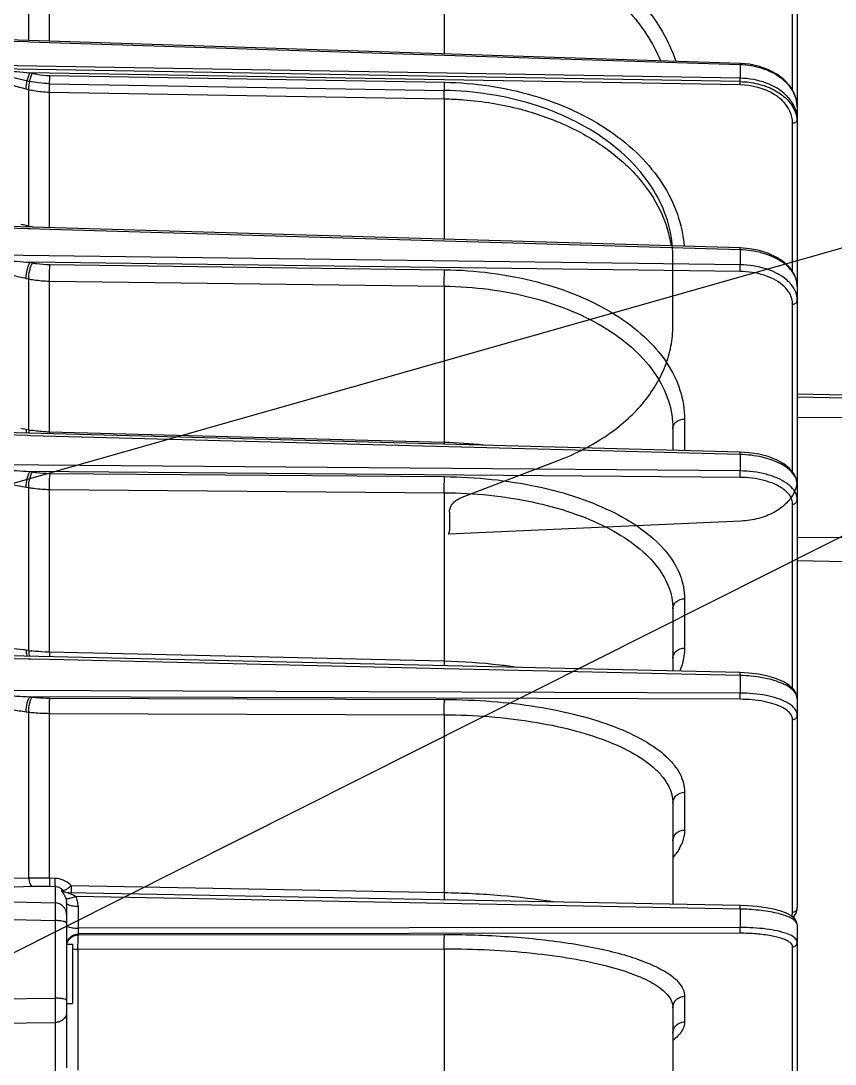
# Model space of a CAD drawing. Header units: millimetres. Extents: x -6 to 705, y -10 to 538.
# Drawn here: x 591.68 to 605.43, y 426.38 to 444 of the extents above; entities that cross this region are included whole.
import ezdxf

# ---------------------------------------------------------------- set-up
doc = ezdxf.new("R2010")
doc.units = ezdxf.units.MM
doc.layers.add('02___PRT_ALL_AXES', color=7, linetype='Continuous')
doc.layers.add('\\M+5B1EA\\M+5D7A2\\M+5B2E3', color=7, linetype='Continuous', lineweight=25)
doc.layers.add('\\M+5D7DC\\M+5C4DA\\M+5BFF2\\M+5CFDF', color=7, linetype='Continuous', lineweight=50)

msp = doc.modelspace()

# ---------------------------------------------------------------- linework, layer by layer
at = {"color": 0, "linetype": 'Continuous', "lineweight": -3}
for p, q in [((591.808, 443.666), (591.808, 445.661)), ((592.161, 443.655), (592.161, 445.61)), ((598.826, 445.469), (598.826, 443.441)), ((604.788, 445.199), (604.788, 442.547)), ((604.709, 442.825), (604.709, 444.963)), ((603.823, 443.281), (591.196, 443.686)), ((591.784, 443.644), (591.196, 443.663)), ((591.827, 443.643), (591.784, 443.644)), ((592.164, 443.632), (591.827, 443.643)), ((598.83, 443.418), (592.164, 443.632)), ((603.823, 443.258), (598.83, 443.418)), ((603.823, 442.974), (590.912, 443.197)), ((590.912, 443.197), (591.808, 442.983)), ((603.823, 443.031), (590.942, 443.253)), ((603.983, 443.267), (603.823, 443.281)), ((603.823, 443.258), (603.823, 443.281)), ((603.823, 443.258), (603.823, 443.031)), ((591.829, 443.125), (591.872, 443.115)), ((603.821, 442.918), (591.829, 443.125)), ((592.166, 443.078), (598.831, 442.964)), ((591.766, 442.852), (591.808, 442.842)), ((591.808, 440.534), (591.808, 442.842)), ((592.161, 442.939), (598.826, 442.824)), ((592.161, 440.509), (592.161, 442.798)), ((592.161, 442.798), (598.826, 442.683)), ((598.826, 442.683), (598.826, 440.313)), ((604.788, 442.547), (604.788, 439.519)), ((604.709, 439.766), (604.709, 442.275)), ((603.823, 440.165), (591.284, 440.535)), ((591.789, 440.49), (591.284, 440.505)), ((591.808, 440.534), (591.766, 440.544)), ((591.766, 440.544), (591.766, 440.52)), ((591.832, 440.488), (591.789, 440.49)), ((592.164, 440.479), (591.832, 440.488)), ((598.829, 440.282), (592.164, 440.479)), ((603.823, 440.134), (598.829, 440.282)), ((603.823, 439.879), (590.942, 440.045)), ((602.687, 438.848), (602.687, 440.026)), ((603.983, 440.152), (603.823, 440.165)), ((603.823, 440.134), (603.823, 439.879)), ((591.829, 439.922), (591.872, 439.914)), ((603.821, 439.768), (591.829, 439.922)), ((592.166, 439.883), (598.831, 439.797)), ((591.766, 439.651), (591.808, 439.643)), ((591.808, 437.091), (591.808, 439.643)), ((592.161, 437.055), (592.161, 439.605)), ((592.161, 439.605), (598.826, 439.519)), ((598.826, 439.519), (598.826, 436.879)), ((604.788, 439.519), (604.788, 439.519)), ((604.788, 439.519), (604.788, 436.168)), ((604.709, 436.379), (604.709, 439.215)), ((604.788, 437.698), (605.597, 437.684)), ((605.597, 437.628), (604.788, 437.642)), ((602.885, 437.276), (602.885, 436.74)), ((605.597, 437.298), (604.788, 437.301)), ((598.825, 436.848), (591.381, 437.045)), ((591.808, 437.091), (591.766, 437.098)), ((598.826, 436.879), (592.161, 437.055)), ((602.687, 437.117), (602.687, 436.746)), ((591.795, 436.995), (591.38, 437.006)), ((591.838, 436.994), (591.795, 436.995)), ((603.823, 436.676), (591.838, 436.994)), ((603.823, 436.715), (598.825, 436.848)), ((603.823, 436.676), (603.823, 436.398)), ((603.823, 436.398), (590.942, 436.505)), ((599.126, 435.953), (600.777, 436.586)), ((591.829, 436.389), (591.872, 436.382)), ((603.821, 436.289), (591.829, 436.389)), ((592.166, 436.357), (598.831, 436.302)), ((604.788, 436.168), (604.788, 432.551)), ((591.766, 436.124), (591.808, 436.117)), ((591.808, 433.364), (591.808, 436.117)), ((592.161, 433.336), (592.161, 436.087)), ((592.161, 436.087), (598.826, 436.031)), ((598.826, 436.031), (598.826, 433.183)), ((604.709, 432.725), (604.709, 435.837)), ((598.914, 435.702), (598.914, 435.391)), ((603.841, 435.552), (598.896, 435.331)), ((605.597, 435.27), (604.788, 435.272)), ((605.597, 434.864), (604.788, 434.878)), ((602.885, 434.24), (602.885, 433.407)), ((602.687, 434.067), (602.687, 433.017)), ((591.808, 433.364), (591.766, 433.37)), ((598.826, 433.183), (592.161, 433.336)), ((592.161, 433.336), (592.161, 433.259)), ((591.802, 433.219), (591.484, 433.226)), ((603.822, 432.991), (591.485, 433.275)), ((591.845, 433.218), (591.802, 433.219)), ((592.163, 433.211), (591.845, 433.218)), ((598.829, 433.057), (592.163, 433.211)), ((598.826, 433.183), (598.826, 433.106)), ((603.823, 432.942), (598.829, 433.057)), ((603.823, 432.942), (603.823, 432.646)), ((603.823, 432.646), (590.942, 432.692)), ((591.829, 432.585), (591.872, 432.58)), ((603.821, 432.541), (591.829, 432.585)), ((592.166, 432.562), (598.831, 432.538)), ((604.788, 432.551), (604.788, 429.02)), ((591.766, 432.331), (591.808, 432.326)), ((591.808, 429.522), (591.808, 432.326)), ((592.161, 429.519), (592.161, 432.304)), ((592.161, 432.304), (598.826, 432.279)), ((598.826, 432.279), (598.826, 429.272)), ((604.709, 428.946), (604.709, 432.198)), ((602.885, 430.971), (602.885, 430.333)), ((602.687, 430.786), (602.687, 429.078)), ((591.808, 429.522), (590.73, 429.49)), ((592.252, 429.517), (592.161, 429.519)), ((591.869, 429.377), (590.79, 429.344)), ((592.254, 429.376), (592.162, 429.378)), ((592.254, 429.376), (592.254, 429.102)), ((592.42, 429.316), (592.403, 429.31)), ((592.411, 429.289), (592.412, 429.288)), ((603.822, 429.056), (592.479, 429.273)), ((598.826, 429.272), (592.528, 429.392)), ((589.549, 429.165), (592.254, 429.102)), ((592.449, 429.098), (592.449, 426.314)), ((592.527, 429.187), (592.567, 429.198)), ((592.533, 429.249), (592.569, 429.234)), ((598.829, 429.093), (592.609, 429.212)), ((603.823, 428.997), (598.829, 429.093)), ((592.642, 429.045), (592.642, 428.674)), ((603.956, 429.051), (603.822, 429.056)), ((603.823, 428.997), (603.823, 428.687)), ((604.774, 428.942), (604.788, 429.02)), ((589.549, 428.867), (592.254, 428.803)), ((592.254, 428.803), (592.254, 427.493)), ((603.823, 428.687), (592.642, 428.674)), ((603.821, 428.589), (592.646, 428.577)), ((592.646, 428.577), (592.646, 428.562)), ((592.646, 428.562), (598.831, 428.569)), ((604.788, 428.729), (604.788, 426.238)), ((592.642, 428.321), (598.826, 428.327)), ((592.642, 426.279), (592.642, 428.321)), ((598.826, 428.327), (598.826, 425.042)), ((604.709, 426.161), (604.709, 428.36)), ((602.885, 427.524), (602.885, 427.092)), ((589.549, 427.461), (592.254, 427.493)), ((602.687, 427.33), (602.687, 424.984)), ((589.549, 427.05), (592.254, 427.082)), ((592.254, 427.082), (592.254, 426.055)), ((602.687, 426.899), (602.687, 426.902))]:
    msp.add_line(p, q, dxfattribs=at)
for points in [[(604.788, 442.547), (604.774, 442.668), (604.731, 442.79), (604.66, 442.905), (604.563, 443.01), (604.442, 443.101), (604.302, 443.175), (604.148, 443.231), (603.983, 443.267)], [(604.788, 439.519), (604.774, 439.627), (604.732, 439.734), (604.661, 439.835), (604.564, 439.927), (604.444, 440.006), (604.304, 440.072), (604.149, 440.121), (603.983, 440.152)], [(604.788, 436.168), (604.774, 436.262), (604.731, 436.353), (604.659, 436.44), (604.56, 436.518), (604.437, 436.585), (604.295, 436.64), (604.138, 436.68), (603.972, 436.706), (603.823, 436.715)], [(604.788, 432.551), (604.774, 432.63), (604.73, 432.705), (604.658, 432.774), (604.56, 432.836), (604.436, 432.889), (604.292, 432.932), (604.133, 432.964), (603.967, 432.984), (603.822, 432.991)], [(592.479, 429.273), (592.465, 429.274), (592.442, 429.278), (592.424, 429.283), (592.414, 429.287), (592.411, 429.289)], [(604.788, 428.733), (604.782, 428.77), (604.747, 428.833), (604.686, 428.885), (604.606, 428.927), (604.508, 428.963), (604.39, 428.994), (604.256, 429.02), (604.109, 429.039), (603.956, 429.051)], [(604.72, 428.856), (604.731, 428.867), (604.774, 428.942)]]:
    msp.add_lwpolyline(points, dxfattribs=at)
for centre, radius, start, end in [((598.823, 437.591), 5.084, 74.8874, 75.3414), ((590.937, 436.783), 3.851, 78.2695, 78.9372), ((590.923, 436.716), 3.919, 77.5869, 78.2695), ((592.191, 442.279), 1.787, 257.6186, 258.805), ((592.129, 440.533), 0.321, 179.6625, 182.4484), ((592.2, 442.323), 1.83, 258.8065, 260.4963), ((600.602, 439.871), 2.086, 9.0493, 17.5344), ((591.145, 433.71), 3.445, 80.3866, 81.1279), ((591.135, 433.653), 3.503, 79.6282, 80.3866), ((592.191, 439.192), 2.136, 259.6649, 260.8723), ((596.385, 437.006), 4.225, 179.3355, 179.7585), ((598.617, 428.997), 7.885, 83.6442, 88.4789), ((603.054, 436.83), 4.227, 179.3314, 179.7624), ((591.339, 430.434), 2.967, 82.6297, 87.0494), ((591.311, 430.189), 3.214, 81.8723, 82.6938), ((592.194, 436.084), 2.747, 261.9129, 263.0043), ((602.145, 430.393), 0.75, 330.3825, 336.1473), ((591.904, 416.67), 12.852, 88.8554, 90.4273), ((592.034, 423.604), 5.775, 88.7296, 91.6448), ((592.25, 429.197), 0.178, 76.1737, 88.9361), ((592.298, 429.011), 0.313, 74.3923, 75.0058), ((592.487, 429.423), 0.155, 225.4302, 240.5169), ((592.306, 429.041), 0.282, 72.4175, 74.4196), ((592.515, 429.417), 0.163, 221.1175, 231.1109), ((592.23, 429.115), 0.407, 43.0226, 46.1798), ((592.153, 429.078), 0.3, 21.1875, 24.3903), ((592.197, 429.098), 0.251, 359.9996, 3.4421), ((592.339, 429.933), 0.77, 287.2215, 290.5273), ((592.207, 429.046), 0.434, 11.0826, 22.4129), ((592.202, 429.045), 0.44, 0.0059, 11.0652), ((603.754, 425.218), 3.78, 86.6428, 88.9532), ((592.638, 428.368), 0.19, 160.2823, 168.7622)]:
    msp.add_arc(centre, radius, start, end, dxfattribs=at)
for points, knots in [([(598.831, 445.747), (599.27, 445.738), (600.133, 445.612), (601.3, 445.112), (602.083, 444.454), (602.524, 443.827), (602.678, 443.489), (602.737, 443.318)], [0, 0, 0, 0, 0.270456, 0.530043, 0.77288, 0.888209, 1, 1, 1, 1]), ([(598.826, 445.469), (599.226, 445.46), (600.013, 445.35), (601.087, 444.911), (601.954, 444.233), (602.35, 443.636), (602.481, 443.325)], [0, 0, 0, 0, 0.269394, 0.528771, 0.772514, 1, 1, 1, 1]), ([(590.883, 443.26), (590.883, 443.243), (590.903, 443.208), (590.962, 443.156), (591.053, 443.101), (591.167, 443.046), (591.285, 442.998), (591.404, 442.955), (591.564, 442.904), (591.685, 442.872), (591.766, 442.852)], [0, 0, 0, 0, 0.051675, 0.11245, 0.239562, 0.367757, 0.495596, 0.622808, 0.749313, 1, 1, 1, 1]), ([(590.942, 443.253), (590.942, 443.249), (590.951, 443.243), (590.967, 443.237), (590.99, 443.23), (591.017, 443.224), (591.054, 443.216), (591.1, 443.207), (591.156, 443.198), (591.212, 443.19), (591.287, 443.18), (591.38, 443.168), (591.492, 443.156), (591.642, 443.141), (591.754, 443.131), (591.829, 443.125)], [0, 0, 0, 0, 0.013571, 0.028801, 0.059954, 0.091283, 0.122664, 0.185456, 0.248245, 0.311013, 0.373759, 0.499181, 0.624514, 0.749761, 1, 1, 1, 1]), ([(604.788, 442.547), (604.788, 442.592), (604.775, 442.685), (604.698, 442.866), (604.506, 443.063), (604.191, 443.214), (603.949, 443.254), (603.823, 443.258)], [0, 0, 0, 0, 0.103765, 0.211503, 0.446429, 0.712791, 1, 1, 1, 1]), ([(591.766, 442.852), (591.765, 442.899), (591.781, 442.992), (591.808, 443.082), (591.829, 443.125)], [0, 0, 0, 0, 0.496121, 1, 1, 1, 1]), ([(591.808, 442.842), (591.808, 442.889), (591.824, 442.982), (591.851, 443.072), (591.872, 443.115)], [0, 0, 0, 0, 0.496117, 1, 1, 1, 1]), ([(591.872, 443.115), (591.895, 443.109), (591.992, 443.089), (592.091, 443.079), (592.166, 443.078)], [0, 0, 0, 0, 0.247035, 1, 1, 1, 1]), ([(592.161, 442.798), (592.16, 442.845), (592.161, 442.938), (592.163, 443.032), (592.166, 443.078)], [0, 0, 0, 0, 0.501728, 1, 1, 1, 1]), ([(603.821, 442.918), (603.822, 442.927), (603.823, 442.964), (603.824, 443.002), (603.823, 443.031)], [0, 0, 0, 0, 0.229087, 1, 1, 1, 1]), ([(604.606, 442.737), (604.511, 442.832), (604.257, 442.98), (603.973, 443.028), (603.823, 443.031)], [0, 0, 0, 0, 0.472767, 1, 1, 1, 1]), ([(592.161, 442.939), (592.101, 442.94), (591.982, 442.948), (591.865, 442.969), (591.808, 442.983)], [0, 0, 0, 0, 0.503721, 1, 1, 1, 1]), ([(591.808, 442.842), (591.837, 442.835), (591.953, 442.811), (592.071, 442.799), (592.161, 442.798)], [0, 0, 0, 0, 0.247041, 1, 1, 1, 1]), ([(598.826, 442.683), (598.826, 442.73), (598.827, 442.824), (598.829, 442.917), (598.831, 442.964)], [0, 0, 0, 0, 0.501538, 1, 1, 1, 1]), ([(598.831, 442.964), (599.339, 442.955), (600.322, 442.813), (601.434, 442.316), (602.129, 441.749), (602.521, 441.273), (602.783, 440.75), (602.863, 440.378), (602.878, 440.194)], [0, 0, 0, 0, 0.285974, 0.551625, 0.673727, 0.788151, 0.896103, 1, 1, 1, 1]), ([(604.541, 442.649), (604.498, 442.691), (604.291, 442.85), (604.021, 442.915), (603.821, 442.918)], [0, 0, 0, 0, 0.229842, 1, 1, 1, 1]), ([(603.823, 442.974), (603.924, 442.973), (604.121, 442.948), (604.391, 442.85), (604.609, 442.697), (604.754, 442.501), (604.788, 442.347), (604.788, 442.275)], [0, 0, 0, 0, 0.230761, 0.451881, 0.652234, 0.833524, 1, 1, 1, 1]), ([(602.687, 440.026), (602.687, 440.207), (602.636, 440.577), (602.411, 441.104), (602.048, 441.586), (601.564, 442.007), (600.977, 442.353), (600.309, 442.613), (599.583, 442.777), (599.08, 442.82), (598.826, 442.824)], [0, 0, 0, 0, 0.103541, 0.21083, 0.324421, 0.445902, 0.575526, 0.712402, 0.854804, 1, 1, 1, 1]), ([(598.826, 442.683), (598.935, 442.681), (599.367, 442.661), (599.797, 442.591), (600.11, 442.51)], [0, 0, 0, 0, 0.252778, 1, 1, 1, 1]), ([(604.684, 442.645), (604.678, 442.653), (604.654, 442.686), (604.627, 442.716), (604.606, 442.737)], [0, 0, 0, 0, 0.245188, 1, 1, 1, 1]), ([(600.149, 442.499), (600.411, 442.428), (600.911, 442.249), (601.578, 441.863), (602.115, 441.382), (602.376, 440.997), (602.472, 440.798)], [0, 0, 0, 0, 0.275488, 0.534981, 0.776163, 1, 1, 1, 1]), ([(604.665, 442.473), (604.658, 442.489), (604.625, 442.553), (604.579, 442.61), (604.541, 442.649)], [0, 0, 0, 0, 0.241599, 1, 1, 1, 1]), ([(604.788, 442.331), (604.788, 442.386), (604.77, 442.498), (604.717, 442.598), (604.684, 442.645)], [0, 0, 0, 0, 0.488211, 1, 1, 1, 1]), ([(604.709, 442.275), (604.729, 442.275), (604.758, 442.282), (604.784, 442.308), (604.788, 442.324), (604.788, 442.331)], [0, 0, 0, 0, 0.552518, 0.789231, 1, 1, 1, 1]), ([(602.472, 440.798), (602.484, 440.774), (602.529, 440.676), (602.567, 440.576), (602.591, 440.5)], [0, 0, 0, 0, 0.252517, 1, 1, 1, 1]), ([(590.883, 440.052), (590.883, 440.034), (590.902, 439.996), (590.962, 439.94), (591.052, 439.884), (591.167, 439.83), (591.324, 439.768), (591.523, 439.706), (591.685, 439.668), (591.766, 439.651)], [0, 0, 0, 0, 0.055607, 0.117854, 0.245479, 0.373171, 0.500134, 0.751626, 1, 1, 1, 1]), ([(590.942, 440.045), (590.942, 440.041), (590.951, 440.035), (590.967, 440.028), (590.99, 440.021), (591.017, 440.014), (591.054, 440.007), (591.1, 439.998), (591.156, 439.989), (591.212, 439.981), (591.287, 439.972), (591.38, 439.961), (591.492, 439.949), (591.642, 439.936), (591.754, 439.927), (591.829, 439.922)], [0, 0, 0, 0, 0.014259, 0.029648, 0.060916, 0.092281, 0.123669, 0.186436, 0.249174, 0.311879, 0.374554, 0.499822, 0.624995, 0.75008, 1, 1, 1, 1]), ([(603.823, 440.134), (603.823, 440.138), (603.823, 440.146), (603.824, 440.156), (603.823, 440.161), (603.824, 440.165), (603.823, 440.165)], [0, 0, 0, 0, 0.416867, 0.73477, 0.932349, 1, 1, 1, 1]), ([(604.788, 439.519), (604.788, 439.558), (604.775, 439.64), (604.718, 439.754), (604.627, 439.859), (604.459, 439.985), (604.187, 440.097), (603.949, 440.131), (603.823, 440.134)], [0, 0, 0, 0, 0.094403, 0.194646, 0.304333, 0.42534, 0.698583, 1, 1, 1, 1]), ([(591.766, 439.651), (591.765, 439.7), (591.776, 439.773), (591.802, 439.863), (591.819, 439.905), (591.829, 439.922)], [0, 0, 0, 0, 0.520473, 0.783625, 1, 1, 1, 1]), ([(591.808, 439.643), (591.808, 439.691), (591.819, 439.765), (591.844, 439.855), (591.862, 439.896), (591.872, 439.914)], [0, 0, 0, 0, 0.520468, 0.783621, 1, 1, 1, 1]), ([(591.872, 439.914), (591.895, 439.909), (591.993, 439.892), (592.091, 439.884), (592.166, 439.883)], [0, 0, 0, 0, 0.246214, 1, 1, 1, 1]), ([(592.161, 439.605), (592.16, 439.654), (592.161, 439.747), (592.163, 439.839), (592.166, 439.883)], [0, 0, 0, 0, 0.528669, 1, 1, 1, 1]), ([(603.821, 439.768), (603.822, 439.775), (603.823, 439.813), (603.824, 439.85), (603.823, 439.879)], [0, 0, 0, 0, 0.209048, 1, 1, 1, 1]), ([(604.606, 439.628), (604.508, 439.712), (604.25, 439.837), (603.972, 439.877), (603.823, 439.879)], [0, 0, 0, 0, 0.46442, 1, 1, 1, 1]), ([(598.826, 439.519), (598.826, 439.568), (598.827, 439.661), (598.829, 439.754), (598.831, 439.797)], [0, 0, 0, 0, 0.528518, 1, 1, 1, 1]), ([(598.831, 439.797), (599.356, 439.79), (600.132, 439.694), (601.084, 439.378), (601.699, 439.069), (602.207, 438.692), (602.589, 438.258), (602.829, 437.78), (602.885, 437.44), (602.885, 437.276)], [0, 0, 0, 0, 0.302093, 0.443846, 0.575723, 0.696266, 0.805506, 0.90541, 1, 1, 1, 1]), ([(604.541, 439.537), (604.45, 439.614), (604.214, 439.729), (603.958, 439.766), (603.821, 439.768)], [0, 0, 0, 0, 0.464485, 1, 1, 1, 1]), ([(591.808, 439.643), (591.837, 439.637), (591.953, 439.616), (592.071, 439.606), (592.161, 439.605)], [0, 0, 0, 0, 0.246221, 1, 1, 1, 1]), ([(598.826, 439.519), (599.326, 439.513), (600.065, 439.421), (600.972, 439.121), (601.558, 438.826), (602.041, 438.467), (602.405, 438.053), (602.634, 437.598), (602.687, 437.274), (602.687, 437.117)], [0, 0, 0, 0, 0.302024, 0.443745, 0.575601, 0.696139, 0.805394, 0.905341, 1, 1, 1, 1]), ([(604.666, 439.385), (604.659, 439.398), (604.625, 439.455), (604.579, 439.504), (604.541, 439.537)], [0, 0, 0, 0, 0.236691, 1, 1, 1, 1]), ([(604.684, 439.549), (604.678, 439.556), (604.654, 439.584), (604.627, 439.61), (604.606, 439.628)], [0, 0, 0, 0, 0.24276, 1, 1, 1, 1]), ([(604.788, 439.279), (604.788, 439.326), (604.769, 439.425), (604.716, 439.509), (604.684, 439.549)], [0, 0, 0, 0, 0.480738, 1, 1, 1, 1]), ([(604.698, 439.302), (604.696, 439.309), (604.688, 439.337), (604.677, 439.365), (604.666, 439.385)], [0, 0, 0, 0, 0.245595, 1, 1, 1, 1]), ([(604.709, 439.215), (604.729, 439.215), (604.767, 439.226), (604.788, 439.262), (604.788, 439.279)], [0, 0, 0, 0, 0.540333, 1, 1, 1, 1]), ([(600.777, 436.586), (600.918, 436.64), (601.189, 436.761), (601.564, 436.982), (601.896, 437.237), (602.176, 437.522), (602.401, 437.831), (602.565, 438.16), (602.664, 438.501), (602.687, 438.733), (602.687, 438.848)], [0, 0, 0, 0, 0.143799, 0.282482, 0.415235, 0.541886, 0.662699, 0.778432, 0.890365, 1, 1, 1, 1]), ([(602.687, 437.117), (602.687, 437.138), (602.698, 437.181), (602.744, 437.233), (602.809, 437.267), (602.859, 437.275), (602.885, 437.276)], [0, 0, 0, 0, 0.222847, 0.462638, 0.724349, 1, 1, 1, 1]), ([(591.766, 437.098), (591.766, 437.092), (591.766, 437.071), (591.768, 437.049), (591.772, 437.034)], [0, 0, 0, 0, 0.283351, 1, 1, 1, 1]), ([(591.808, 437.091), (591.808, 437.085), (591.808, 437.066), (591.81, 437.046), (591.813, 437.032)], [0, 0, 0, 0, 0.277771, 1, 1, 1, 1]), ([(592.161, 437.055), (592.135, 437.055), (592.031, 437.06), (591.929, 437.071), (591.852, 437.083)], [0, 0, 0, 0, 0.252488, 1, 1, 1, 1]), ([(603.823, 436.676), (603.823, 436.681), (603.824, 436.691), (603.823, 436.703), (603.823, 436.711), (603.823, 436.714), (603.823, 436.715), (603.823, 436.715)], [0, 0, 0, 0, 0.412386, 0.731805, 0.931411, 0.982359, 1, 1, 1, 1]), ([(604.788, 436.168), (604.788, 436.201), (604.774, 436.269), (604.716, 436.364), (604.625, 436.449), (604.455, 436.554), (604.183, 436.645), (603.948, 436.673), (603.823, 436.676)], [0, 0, 0, 0, 0.082731, 0.17402, 0.278851, 0.39919, 0.68148, 1, 1, 1, 1]), ([(590.883, 436.511), (590.884, 436.471), (590.948, 436.401), (591.051, 436.338), (591.167, 436.285), (591.324, 436.227), (591.523, 436.17), (591.685, 436.138), (591.766, 436.124)], [0, 0, 0, 0, 0.120084, 0.248249, 0.375709, 0.502206, 0.752599, 1, 1, 1, 1]), ([(590.942, 436.505), (590.942, 436.501), (590.951, 436.494), (590.967, 436.487), (590.99, 436.48), (591.017, 436.473), (591.054, 436.465), (591.1, 436.457), (591.156, 436.448), (591.212, 436.441), (591.287, 436.432), (591.38, 436.422), (591.492, 436.412), (591.642, 436.4), (591.754, 436.393), (591.829, 436.389)], [0, 0, 0, 0, 0.014838, 0.030351, 0.061699, 0.093081, 0.124465, 0.187194, 0.249878, 0.312523, 0.375136, 0.500278, 0.625326, 0.750293, 1, 1, 1, 1]), ([(591.766, 436.124), (591.765, 436.174), (591.775, 436.248), (591.801, 436.336), (591.819, 436.374), (591.829, 436.389)], [0, 0, 0, 0, 0.545111, 0.801191, 1, 1, 1, 1]), ([(591.808, 436.117), (591.808, 436.167), (591.818, 436.241), (591.844, 436.329), (591.861, 436.367), (591.872, 436.382)], [0, 0, 0, 0, 0.545106, 0.801187, 1, 1, 1, 1]), ([(591.872, 436.382), (591.896, 436.378), (591.993, 436.364), (592.091, 436.358), (592.166, 436.357)], [0, 0, 0, 0, 0.245451, 1, 1, 1, 1]), ([(592.161, 436.087), (592.16, 436.137), (592.161, 436.227), (592.163, 436.317), (592.166, 436.357)], [0, 0, 0, 0, 0.556616, 1, 1, 1, 1]), ([(603.821, 436.289), (603.822, 436.296), (603.823, 436.332), (603.824, 436.368), (603.823, 436.398)], [0, 0, 0, 0, 0.188299, 1, 1, 1, 1]), ([(604.606, 436.193), (604.558, 436.226), (604.447, 436.285), (604.187, 436.372), (603.971, 436.396), (603.823, 436.398)], [0, 0, 0, 0, 0.213807, 0.456946, 1, 1, 1, 1]), ([(598.826, 436.031), (598.826, 436.082), (598.827, 436.172), (598.829, 436.262), (598.831, 436.302)], [0, 0, 0, 0, 0.556499, 1, 1, 1, 1]), ([(598.831, 436.302), (599.098, 436.3), (599.622, 436.27), (600.381, 436.152), (601.078, 435.965), (601.691, 435.714), (602.198, 435.408), (602.581, 435.055), (602.827, 434.663), (602.885, 434.376), (602.885, 434.24)], [0, 0, 0, 0, 0.162499, 0.319652, 0.467326, 0.602209, 0.722053, 0.826356, 0.917197, 1, 1, 1, 1]), ([(604.541, 436.101), (604.497, 436.132), (604.395, 436.186), (604.156, 436.265), (603.958, 436.288), (603.821, 436.289)], [0, 0, 0, 0, 0.213877, 0.457027, 1, 1, 1, 1]), ([(604.788, 436.265), (604.788, 436.193), (604.754, 436.041), (604.613, 435.844), (604.399, 435.689), (604.135, 435.585), (603.94, 435.556), (603.841, 435.552)], [0, 0, 0, 0, 0.166448, 0.348325, 0.548982, 0.769707, 1, 1, 1, 1]), ([(604.684, 436.128), (604.678, 436.134), (604.654, 436.157), (604.627, 436.178), (604.606, 436.193)], [0, 0, 0, 0, 0.239534, 1, 1, 1, 1]), ([(591.808, 436.117), (591.837, 436.113), (591.953, 436.096), (592.072, 436.088), (592.161, 436.087)], [0, 0, 0, 0, 0.245458, 1, 1, 1, 1]), ([(598.826, 436.031), (599.08, 436.029), (599.579, 436.002), (600.302, 435.89), (600.966, 435.711), (601.55, 435.472), (602.032, 435.18), (602.398, 434.844), (602.631, 434.47), (602.687, 434.196), (602.687, 434.067)], [0, 0, 0, 0, 0.162459, 0.319573, 0.46721, 0.602068, 0.721905, 0.826224, 0.917114, 1, 1, 1, 1]), ([(604.666, 435.976), (604.659, 435.988), (604.624, 436.036), (604.578, 436.075), (604.541, 436.101)], [0, 0, 0, 0, 0.22977, 1, 1, 1, 1]), ([(604.698, 435.908), (604.696, 435.914), (604.688, 435.938), (604.676, 435.96), (604.666, 435.976)], [0, 0, 0, 0, 0.242552, 1, 1, 1, 1]), ([(604.788, 435.907), (604.788, 435.946), (604.767, 436.029), (604.715, 436.097), (604.684, 436.128)], [0, 0, 0, 0, 0.468168, 1, 1, 1, 1]), ([(598.914, 435.702), (598.914, 435.722), (598.921, 435.765), (598.95, 435.824), (598.995, 435.877), (599.055, 435.921), (599.102, 435.944), (599.126, 435.953)], [0, 0, 0, 0, 0.176504, 0.360899, 0.558615, 0.771888, 1, 1, 1, 1]), ([(604.709, 435.837), (604.729, 435.837), (604.769, 435.85), (604.788, 435.889), (604.788, 435.906)], [0, 0, 0, 0, 0.525217, 1, 1, 1, 1]), ([(598.896, 435.331), (598.9, 435.337), (598.907, 435.35), (598.913, 435.37), (598.914, 435.384), (598.914, 435.391)], [0, 0, 0, 0, 0.343965, 0.675454, 1, 1, 1, 1]), ([(602.687, 434.067), (602.687, 434.089), (602.698, 434.136), (602.758, 434.213), (602.835, 434.24), (602.885, 434.24)], [0, 0, 0, 0, 0.234966, 0.480497, 1, 1, 1, 1]), ([(591.766, 433.37), (591.766, 433.35), (591.767, 433.315), (591.775, 433.281), (591.782, 433.267)], [0, 0, 0, 0, 0.576717, 1, 1, 1, 1]), ([(591.808, 433.364), (591.808, 433.345), (591.81, 433.312), (591.817, 433.279), (591.822, 433.266)], [0, 0, 0, 0, 0.568012, 1, 1, 1, 1]), ([(592.161, 433.336), (592.135, 433.337), (592.035, 433.34), (591.934, 433.348), (591.86, 433.358)], [0, 0, 0, 0, 0.252715, 1, 1, 1, 1]), ([(602.687, 433.235), (602.687, 433.257), (602.698, 433.304), (602.758, 433.38), (602.835, 433.407), (602.885, 433.407)], [0, 0, 0, 0, 0.234994, 0.480542, 1, 1, 1, 1]), ([(602.885, 433.407), (602.885, 433.374), (602.878, 433.24), (602.842, 433.108), (602.803, 433.015)], [0, 0, 0, 0, 0.245187, 1, 1, 1, 1]), ([(600.063, 433.079), (599.963, 433.094), (599.553, 433.148), (599.139, 433.176), (598.826, 433.183)], [0, 0, 0, 0, 0.244609, 1, 1, 1, 1]), ([(603.823, 432.942), (603.823, 432.949), (603.824, 432.961), (603.824, 432.975), (603.823, 432.983), (603.823, 432.987), (603.823, 432.989), (603.823, 432.991), (603.822, 432.991)], [0, 0, 0, 0, 0.40581, 0.726191, 0.843565, 0.929333, 0.981756, 1, 1, 1, 1]), ([(604.788, 432.551), (604.788, 432.576), (604.773, 432.631), (604.713, 432.703), (604.622, 432.768), (604.502, 432.825), (604.357, 432.872), (604.13, 432.923), (603.948, 432.939), (603.823, 432.942)], [0, 0, 0, 0, 0.06821, 0.149063, 0.248811, 0.368953, 0.507886, 0.662408, 1, 1, 1, 1]), ([(590.883, 432.696), (590.884, 432.656), (590.931, 432.601), (590.997, 432.554), (591.108, 432.492), (591.283, 432.427), (591.523, 432.367), (591.685, 432.341), (591.766, 432.331)], [0, 0, 0, 0, 0.123305, 0.187615, 0.251581, 0.504104, 0.753348, 1, 1, 1, 1]), ([(590.942, 432.692), (590.942, 432.688), (590.95, 432.681), (590.967, 432.673), (590.99, 432.666), (591.017, 432.659), (591.054, 432.652), (591.1, 432.644), (591.156, 432.636), (591.212, 432.629), (591.287, 432.621), (591.38, 432.612), (591.492, 432.603), (591.642, 432.593), (591.754, 432.588), (591.829, 432.585)], [0, 0, 0, 0, 0.015285, 0.030881, 0.062266, 0.093644, 0.125011, 0.187692, 0.250323, 0.312915, 0.375476, 0.500524, 0.625491, 0.75039, 1, 1, 1, 1]), ([(603.821, 432.541), (603.823, 432.556), (603.823, 432.59), (603.824, 432.625), (603.823, 432.646)], [0, 0, 0, 0, 0.41407, 1, 1, 1, 1]), ([(604.606, 432.491), (604.557, 432.517), (604.444, 432.562), (604.184, 432.627), (603.971, 432.645), (603.823, 432.646)], [0, 0, 0, 0, 0.206818, 0.448879, 1, 1, 1, 1]), ([(591.766, 432.331), (591.765, 432.382), (591.774, 432.455), (591.801, 432.539), (591.819, 432.573), (591.829, 432.585)], [0, 0, 0, 0, 0.570172, 0.818724, 1, 1, 1, 1]), ([(591.808, 432.326), (591.808, 432.376), (591.817, 432.449), (591.843, 432.534), (591.861, 432.568), (591.872, 432.58)], [0, 0, 0, 0, 0.570166, 0.81872, 1, 1, 1, 1]), ([(591.872, 432.58), (591.896, 432.577), (591.993, 432.567), (592.091, 432.562), (592.166, 432.562)], [0, 0, 0, 0, 0.244799, 1, 1, 1, 1]), ([(592.161, 432.304), (592.16, 432.354), (592.161, 432.44), (592.162, 432.526), (592.166, 432.562)], [0, 0, 0, 0, 0.586668, 1, 1, 1, 1]), ([(598.826, 432.279), (598.826, 432.33), (598.827, 432.416), (598.828, 432.502), (598.831, 432.538)], [0, 0, 0, 0, 0.586578, 1, 1, 1, 1]), ([(598.831, 432.538), (599.098, 432.537), (599.62, 432.516), (600.377, 432.428), (601.073, 432.287), (601.683, 432.098), (602.187, 431.869), (602.522, 431.637), (602.712, 431.434), (602.811, 431.284), (602.871, 431.129), (602.885, 431.022), (602.885, 430.971)], [0, 0, 0, 0, 0.17253, 0.338614, 0.493158, 0.631885, 0.751561, 0.850757, 0.893126, 0.931374, 0.966529, 1, 1, 1, 1]), ([(604.541, 432.4), (604.496, 432.424), (604.392, 432.465), (604.153, 432.525), (603.957, 432.541), (603.821, 432.541)], [0, 0, 0, 0, 0.206907, 0.448982, 1, 1, 1, 1]), ([(604.684, 432.441), (604.678, 432.446), (604.653, 432.464), (604.626, 432.48), (604.606, 432.491)], [0, 0, 0, 0, 0.235484, 1, 1, 1, 1]), ([(604.777, 432.33), (604.773, 432.34), (604.75, 432.384), (604.714, 432.418), (604.684, 432.441)], [0, 0, 0, 0, 0.221784, 1, 1, 1, 1]), ([(591.808, 432.326), (591.837, 432.322), (591.954, 432.31), (592.072, 432.304), (592.161, 432.304)], [0, 0, 0, 0, 0.244806, 1, 1, 1, 1]), ([(598.826, 432.279), (599.08, 432.278), (599.578, 432.259), (600.298, 432.175), (600.961, 432.041), (601.542, 431.861), (602.022, 431.642), (602.341, 431.422), (602.522, 431.228), (602.616, 431.084), (602.674, 430.937), (602.687, 430.835), (602.687, 430.786)], [0, 0, 0, 0, 0.172485, 0.338526, 0.49303, 0.63173, 0.751395, 0.850607, 0.892996, 0.931276, 0.966477, 1, 1, 1, 1]), ([(604.666, 432.304), (604.659, 432.313), (604.622, 432.351), (604.577, 432.38), (604.541, 432.4)], [0, 0, 0, 0, 0.220193, 1, 1, 1, 1]), ([(604.709, 432.198), (604.709, 432.216), (604.701, 432.255), (604.679, 432.289), (604.666, 432.304)], [0, 0, 0, 0, 0.471059, 1, 1, 1, 1]), ([(604.709, 432.198), (604.729, 432.198), (604.77, 432.213), (604.788, 432.253), (604.788, 432.272)], [0, 0, 0, 0, 0.513915, 1, 1, 1, 1]), ([(604.788, 432.272), (604.788, 432.287), (604.785, 432.307), (604.779, 432.326), (604.777, 432.33)], [0, 0, 0, 0, 0.742117, 1, 1, 1, 1]), ([(602.687, 430.786), (602.687, 430.81), (602.698, 430.859), (602.756, 430.941), (602.835, 430.97), (602.885, 430.971)], [0, 0, 0, 0, 0.242705, 0.491353, 1, 1, 1, 1]), ([(602.687, 430.15), (602.687, 430.174), (602.698, 430.222), (602.757, 430.303), (602.835, 430.333), (602.885, 430.333)], [0, 0, 0, 0, 0.242737, 0.491376, 1, 1, 1, 1]), ([(602.885, 430.333), (602.885, 430.313), (602.88, 430.229), (602.857, 430.147), (602.831, 430.089)], [0, 0, 0, 0, 0.243939, 1, 1, 1, 1]), ([(602.797, 430.022), (602.79, 430.009), (602.757, 429.955), (602.719, 429.905), (602.687, 429.868)], [0, 0, 0, 0, 0.239589, 1, 1, 1, 1]), ([(591.808, 429.522), (591.812, 429.489), (591.821, 429.444), (591.845, 429.395), (591.861, 429.38), (591.869, 429.377)], [0, 0, 0, 0, 0.616424, 0.840592, 1, 1, 1, 1]), ([(592.161, 429.519), (592.16, 429.488), (592.16, 429.446), (592.161, 429.399), (592.161, 429.383), (592.162, 429.378)], [0, 0, 0, 0, 0.666317, 0.884163, 1, 1, 1, 1]), ([(592.252, 429.517), (592.252, 429.486), (592.251, 429.444), (592.252, 429.397), (592.253, 429.381), (592.254, 429.376)], [0, 0, 0, 0, 0.666335, 0.884177, 1, 1, 1, 1]), ([(592.512, 429.408), (592.478, 429.441), (592.396, 429.496), (592.3, 429.516), (592.252, 429.517)], [0, 0, 0, 0, 0.498101, 1, 1, 1, 1]), ([(592.363, 429.337), (592.358, 429.34), (592.336, 429.355), (592.312, 429.366), (592.293, 429.37)], [0, 0, 0, 0, 0.245005, 1, 1, 1, 1]), ([(592.379, 429.313), (592.376, 429.314), (592.371, 429.315), (592.362, 429.311), (592.364, 429.301), (592.375, 429.284), (592.399, 429.252), (592.417, 429.221), (592.426, 429.202)], [0, 0, 0, 0, 0.069147, 0.112635, 0.164279, 0.254628, 0.553724, 1, 1, 1, 1]), ([(592.403, 429.31), (592.402, 429.31), (592.398, 429.309), (592.394, 429.309), (592.392, 429.309)], [0, 0, 0, 0, 0.30348, 1, 1, 1, 1]), ([(592.528, 429.392), (592.509, 429.376), (592.474, 429.349), (592.437, 429.324), (592.42, 429.316)], [0, 0, 0, 0, 0.573066, 1, 1, 1, 1]), ([(592.479, 429.273), (592.477, 429.273), (592.472, 429.273), (592.477, 429.269), (592.482, 429.268), (592.491, 429.264), (592.508, 429.259), (592.523, 429.253), (592.533, 429.249)], [0, 0, 0, 0, 0.07375, 0.120427, 0.205043, 0.306363, 0.528254, 1, 1, 1, 1]), ([(592.528, 429.392), (592.527, 429.38), (592.525, 429.34), (592.528, 429.3), (592.528, 429.272)], [0, 0, 0, 0, 0.302979, 1, 1, 1, 1]), ([(600.671, 429.118), (600.376, 429.164), (599.762, 429.235), (599.144, 429.266), (598.826, 429.272)], [0, 0, 0, 0, 0.484127, 1, 1, 1, 1]), ([(598.826, 429.272), (598.826, 429.26), (598.826, 429.22), (598.826, 429.179), (598.827, 429.151)], [0, 0, 0, 0, 0.303908, 1, 1, 1, 1]), ([(592.254, 429.102), (592.254, 429.091), (592.255, 429.057), (592.255, 428.958), (592.254, 428.87), (592.254, 428.803)], [0, 0, 0, 0, 0.115151, 0.333902, 1, 1, 1, 1]), ([(592.449, 428.904), (592.449, 428.954), (592.407, 429.058), (592.304, 429.101), (592.254, 429.102)], [0, 0, 0, 0, 0.498007, 1, 1, 1, 1]), ([(592.432, 429.187), (592.435, 429.183), (592.446, 429.178), (592.478, 429.176), (592.506, 429.182), (592.527, 429.187)], [0, 0, 0, 0, 0.136029, 0.346585, 1, 1, 1, 1]), ([(592.449, 429.098), (592.449, 429.09), (592.462, 429.078), (592.482, 429.068), (592.517, 429.057), (592.571, 429.048), (592.617, 429.046), (592.642, 429.045)], [0, 0, 0, 0, 0.117823, 0.213258, 0.334343, 0.641286, 1, 1, 1, 1]), ([(603.823, 428.997), (603.823, 429.005), (603.824, 429.019), (603.823, 429.036), (603.823, 429.046), (603.823, 429.051), (603.823, 429.054), (603.823, 429.056), (603.822, 429.056)], [0, 0, 0, 0, 0.398803, 0.720345, 0.839658, 0.92738, 0.980967, 1, 1, 1, 1]), ([(604.788, 428.729), (604.788, 428.764), (604.736, 428.819), (604.652, 428.863), (604.553, 428.9), (604.433, 428.932), (604.239, 428.969), (604.083, 428.985), (603.976, 428.991)], [0, 0, 0, 0, 0.119878, 0.213723, 0.332247, 0.473744, 0.634977, 1, 1, 1, 1]), ([(604.693, 428.88), (604.696, 428.886), (604.705, 428.906), (604.709, 428.929), (604.709, 428.946)], [0, 0, 0, 0, 0.261757, 1, 1, 1, 1]), ([(604.709, 428.946), (604.726, 428.946), (604.758, 428.955), (604.78, 428.982), (604.785, 428.997)], [0, 0, 0, 0, 0.510725, 1, 1, 1, 1]), ([(592.352, 428.797), (592.344, 428.798), (592.311, 428.802), (592.279, 428.803), (592.254, 428.803)], [0, 0, 0, 0, 0.235872, 1, 1, 1, 1]), ([(592.449, 428.755), (592.449, 428.76), (592.44, 428.771), (592.408, 428.787), (592.376, 428.793), (592.352, 428.797)], [0, 0, 0, 0, 0.127196, 0.332225, 1, 1, 1, 1]), ([(592.449, 428.724), (592.449, 428.72), (592.456, 428.708), (592.477, 428.698), (592.507, 428.688), (592.531, 428.684), (592.545, 428.682)], [0, 0, 0, 0, 0.129996, 0.335264, 0.628747, 1, 1, 1, 1]), ([(592.475, 428.48), (592.492, 428.509), (592.543, 428.559), (592.612, 428.577), (592.646, 428.577)], [0, 0, 0, 0, 0.496296, 1, 1, 1, 1]), ([(592.545, 428.682), (592.552, 428.68), (592.584, 428.676), (592.617, 428.675), (592.642, 428.674)], [0, 0, 0, 0, 0.235693, 1, 1, 1, 1]), ([(592.642, 428.674), (592.641, 428.654), (592.641, 428.626), (592.643, 428.594), (592.645, 428.581), (592.646, 428.577)], [0, 0, 0, 0, 0.61908, 0.857925, 1, 1, 1, 1]), ([(598.826, 428.327), (598.826, 428.377), (598.826, 428.446), (598.828, 428.527), (598.83, 428.558), (598.831, 428.569)], [0, 0, 0, 0, 0.62014, 0.858955, 1, 1, 1, 1]), ([(598.831, 428.569), (599.218, 428.569), (599.96, 428.544), (600.855, 428.444), (601.496, 428.322), (601.902, 428.218), (602.246, 428.1), (602.448, 428.005), (602.536, 427.954)], [0, 0, 0, 0, 0.306513, 0.587576, 0.712294, 0.823576, 0.919804, 1, 1, 1, 1]), ([(603.821, 428.589), (603.823, 428.602), (603.823, 428.634), (603.824, 428.667), (603.823, 428.687)], [0, 0, 0, 0, 0.380395, 1, 1, 1, 1]), ([(604.666, 428.432), (604.65, 428.445), (604.609, 428.469), (604.503, 428.513), (604.33, 428.553), (604.089, 428.583), (603.914, 428.589), (603.821, 428.589)], [0, 0, 0, 0, 0.07198, 0.162297, 0.39461, 0.681782, 1, 1, 1, 1]), ([(604.606, 428.585), (604.556, 428.603), (604.442, 428.633), (604.182, 428.676), (603.971, 428.687), (603.823, 428.687)], [0, 0, 0, 0, 0.20101, 0.442266, 1, 1, 1, 1]), ([(604.777, 428.477), (604.762, 428.501), (604.706, 428.545), (604.644, 428.571), (604.606, 428.585)], [0, 0, 0, 0, 0.40736, 1, 1, 1, 1]), ([(592.46, 428.432), (592.469, 428.458), (592.498, 428.505), (592.545, 428.536), (592.57, 428.547)], [0, 0, 0, 0, 0.496468, 1, 1, 1, 1]), ([(592.642, 428.321), (592.639, 428.346), (592.641, 428.396), (592.642, 428.465), (592.643, 428.516), (592.646, 428.546), (592.647, 428.558), (592.646, 428.562)], [0, 0, 0, 0, 0.318441, 0.620187, 0.858996, 0.943753, 1, 1, 1, 1]), ([(604.709, 428.36), (604.709, 428.366), (604.705, 428.395), (604.684, 428.418), (604.666, 428.432)], [0, 0, 0, 0, 0.21555, 1, 1, 1, 1]), ([(604.709, 428.36), (604.73, 428.361), (604.771, 428.377), (604.788, 428.418), (604.788, 428.438)], [0, 0, 0, 0, 0.506097, 1, 1, 1, 1]), ([(604.788, 428.438), (604.788, 428.441), (604.787, 428.455), (604.782, 428.468), (604.777, 428.477)], [0, 0, 0, 0, 0.23928, 1, 1, 1, 1]), ([(592.545, 428.328), (592.552, 428.326), (592.584, 428.322), (592.617, 428.321), (592.642, 428.321)], [0, 0, 0, 0, 0.235613, 1, 1, 1, 1]), ([(598.826, 428.327), (599.079, 428.327), (599.576, 428.316), (600.296, 428.262), (600.957, 428.174), (601.535, 428.056), (602.011, 427.911), (602.332, 427.765), (602.519, 427.632), (602.613, 427.536), (602.673, 427.436), (602.687, 427.364), (602.687, 427.33)], [0, 0, 0, 0, 0.18294, 0.35843, 0.520474, 0.663858, 0.78429, 0.879076, 0.916816, 0.948652, 0.975711, 1, 1, 1, 1]), ([(602.536, 427.954), (602.561, 427.939), (602.651, 427.883), (602.735, 427.816), (602.785, 427.759)], [0, 0, 0, 0, 0.282292, 1, 1, 1, 1]), ([(602.785, 427.759), (602.815, 427.724), (602.865, 427.651), (602.885, 427.564), (602.885, 427.524)], [0, 0, 0, 0, 0.533911, 1, 1, 1, 1]), ([(602.687, 427.33), (602.687, 427.355), (602.697, 427.406), (602.741, 427.47), (602.807, 427.513), (602.859, 427.523), (602.885, 427.524)], [0, 0, 0, 0, 0.245763, 0.494356, 0.74627, 1, 1, 1, 1]), ([(592.254, 427.493), (592.254, 427.454), (592.255, 427.317), (592.255, 427.18), (592.254, 427.082)], [0, 0, 0, 0, 0.284224, 1, 1, 1, 1]), ([(592.449, 427.453), (592.449, 427.46), (592.425, 427.474), (592.387, 427.483), (592.325, 427.491), (592.279, 427.493), (592.254, 427.493)], [0, 0, 0, 0, 0.104197, 0.319712, 0.632755, 1, 1, 1, 1]), ([(592.449, 427.247), (592.449, 427.226), (592.438, 427.181), (592.393, 427.127), (592.329, 427.091), (592.279, 427.082), (592.254, 427.082)], [0, 0, 0, 0, 0.22768, 0.469117, 0.728642, 1, 1, 1, 1]), ([(602.687, 426.902), (602.687, 426.927), (602.698, 426.977), (602.743, 427.04), (602.808, 427.082), (602.859, 427.092), (602.885, 427.092)], [0, 0, 0, 0, 0.24587, 0.494445, 0.746348, 1, 1, 1, 1]), ([(602.885, 427.092), (602.885, 427.066), (602.875, 427.009), (602.836, 426.928), (602.772, 426.849), (602.718, 426.802), (602.688, 426.778)], [0, 0, 0, 0, 0.209939, 0.438455, 0.698928, 1, 1, 1, 1])]:
    msp.add_open_spline(points, degree=3, knots=knots, dxfattribs=at)
for points in [[(604.698, 442.375), (604.691, 442.409), (604.68, 442.442), (604.665, 442.473)], [(604.709, 442.275), (604.709, 442.308), (604.706, 442.342), (604.698, 442.375)], [(604.709, 439.215), (604.709, 439.244), (604.706, 439.274), (604.698, 439.302)], [(604.709, 435.837), (604.709, 435.861), (604.705, 435.885), (604.698, 435.908)], [(592.392, 429.309), (592.383, 429.319), (592.373, 429.328), (592.363, 429.337)], [(592.432, 429.187), (592.441, 429.163), (592.447, 429.138), (592.448, 429.113)], [(592.569, 429.234), (592.583, 429.228), (592.596, 429.22), (592.609, 429.212)], [(604.785, 428.997), (604.787, 429.004), (604.788, 429.012), (604.788, 429.02)], [(592.452, 428.418), (592.456, 428.44), (592.464, 428.461), (592.475, 428.48)], [(592.57, 428.547), (592.594, 428.556), (592.62, 428.562), (592.646, 428.562)]]:
    msp.add_open_spline(points, degree=3, dxfattribs=at)
at = {"layer": '02___PRT_ALL_AXES', "color": 0, "linetype": 'Continuous', "lineweight": -3}
for p, q in [((592.449, 428.405), (592.549, 428.405)), ((592.549, 428.405), (592.549, 427.405)), ((592.449, 427.405), (592.549, 427.405))]:
    msp.add_line(p, q, dxfattribs=at)
at = {"layer": '\\M+5B1EA\\M+5D7A2\\M+5B2E3', "lineweight": -3}
msp.add_lwpolyline([(606.349, 440.391), (580.999, 433.191), (562.573, 433.191)], dxfattribs=at)
at = {"layer": '\\M+5D7DC\\M+5C4DA\\M+5BFF2\\M+5CFDF', "lineweight": -3}
msp.add_lwpolyline([(612.243, 438.665), (581.495, 423.203), (562.275, 423.203)], dxfattribs=at)

doc.saveas('drawing.dxf')
